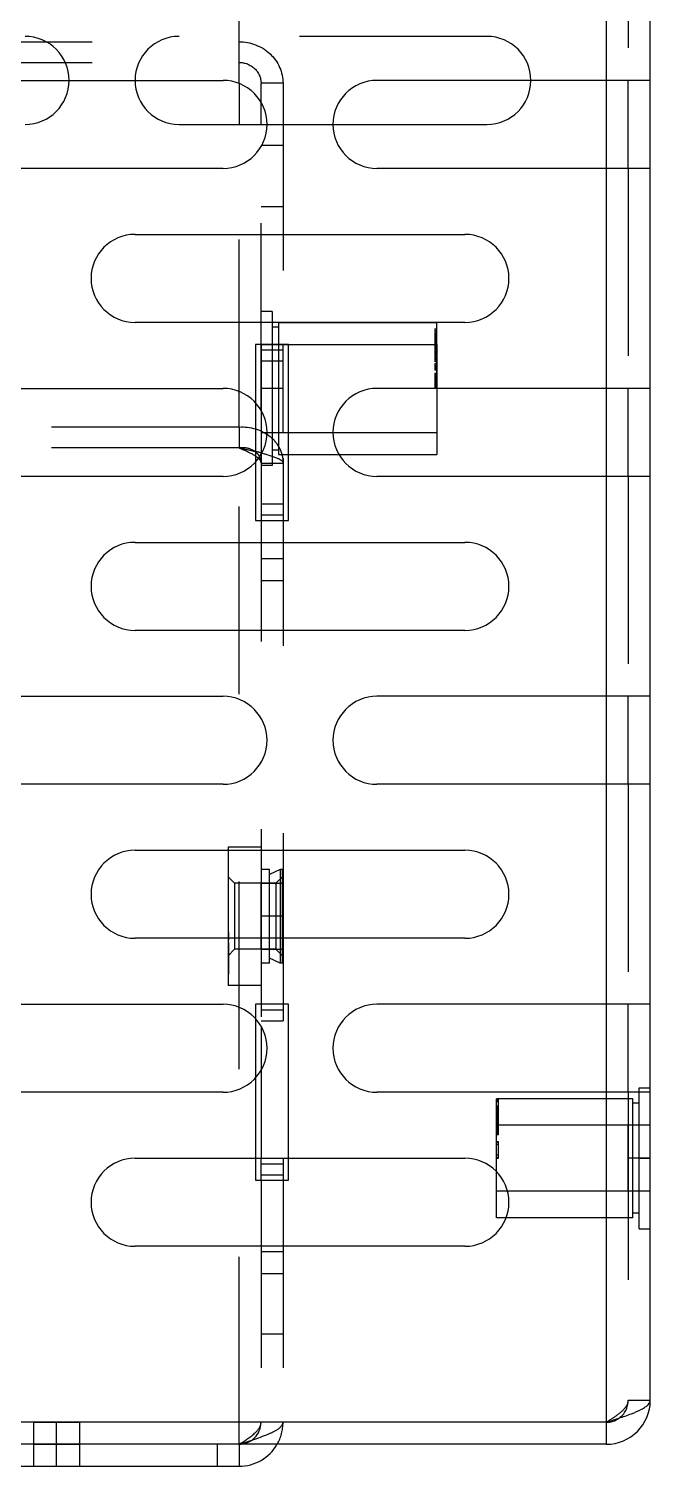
# Model space of a CAD drawing. Header units: millimetres. Extents: x 0 to 8948, y -1340 to 1100.
# Drawn here: x 882.5 to 910.7, y 487.6 to 553 of the extents above; entities that cross this region are included whole.
import ezdxf

# ---------------------------------------------------------------- set-up
doc = ezdxf.new("R2010")
doc.units = ezdxf.units.MM
doc.header["$LTSCALE"] = 85.25
doc.linetypes.add('HIDDEN', pattern=[0.2, 0.1, -0.1])
doc.layers.get('0').update_dxf_attribs({"linetype": 'CONTINUOUS'})
doc.layers.add('02___PRT_ALL_AXES', color=7, linetype='CONTINUOUS')
doc.layers.add('DEFAULT_2', color=8, linetype='HIDDEN')

msp = doc.modelspace()

# ---------------------------------------------------------------- linework, layer by layer
at = {"color": 3, "linetype": 'Continuous'}
for p, q in [((910.726, 490.614), (910.726, 697.614)), ((908.726, 560.614), (908.726, 550.614)), ((876.297, 550.614), (891.297, 550.614)), ((910.726, 550.614), (898.297, 550.614)), ((891.297, 546.614), (876.297, 546.614)), ((910.726, 546.614), (898.297, 546.614)), ((908.726, 546.614), (908.726, 536.614)), ((887.297, 543.614), (902.297, 543.614)), ((902.297, 539.614), (887.297, 539.614)), ((876.297, 536.614), (891.297, 536.614)), ((910.726, 536.614), (898.297, 536.614)), ((891.297, 532.614), (876.297, 532.614)), ((910.726, 532.614), (898.297, 532.614)), ((908.726, 532.614), (908.726, 522.614)), ((887.297, 529.614), (902.297, 529.614)), ((902.297, 525.614), (887.297, 525.614)), ((876.297, 522.614), (891.297, 522.614)), ((910.726, 522.614), (898.297, 522.614)), ((891.297, 518.614), (876.297, 518.614)), ((910.726, 518.614), (898.297, 518.614)), ((908.726, 518.614), (908.726, 508.614)), ((887.297, 515.614), (902.297, 515.614)), ((902.297, 511.614), (887.297, 511.614)), ((876.297, 508.614), (891.297, 508.614)), ((910.726, 508.614), (898.297, 508.614)), ((891.297, 504.614), (876.297, 504.614)), ((910.726, 504.614), (898.297, 504.614)), ((908.726, 504.614), (908.726, 489.614)), ((887.297, 501.614), (902.297, 501.614)), ((894.026, 501.614), (894.026, 500.614)), ((902.297, 497.614), (887.297, 497.614)), ((908.726, 489.614), (857.726, 489.614)), ((908.726, 488.614), (843.726, 488.614)), ((842.726, 487.614), (892.026, 487.614))]:
    msp.add_line(p, q, dxfattribs=at)
at = {"color": 7, "linetype": 'Continuous'}
for p, q in [((892.026, 550.476), (892.026, 548.614)), ((908.726, 550.614), (908.726, 546.614)), ((909.726, 546.614), (909.726, 550.614)), ((893.026, 548.614), (893.026, 549.604)), ((889.297, 548.614), (893.288, 548.614)), ((896.305, 548.614), (903.297, 548.614)), ((908.726, 536.614), (908.726, 532.614)), ((909.726, 532.614), (909.726, 536.614)), ((892.776, 535.948), (892.776, 533.281)), ((893.026, 535.604), (893.026, 533.624)), ((908.726, 522.614), (908.726, 518.614)), ((909.726, 518.614), (909.726, 522.614)), ((908.726, 508.614), (908.726, 504.614)), ((909.726, 504.614), (909.726, 508.614)), ((892.776, 507.948), (892.776, 505.281)), ((893.026, 507.604), (893.026, 505.624)), ((892.776, 501.614), (892.776, 500.614)), ((893.026, 500.614), (893.026, 501.614)), ((893.026, 501.364), (894.026, 501.364)), ((894.276, 500.614), (894.276, 501.614)), ((892.776, 500.614), (894.276, 500.614)), ((893.026, 500.864), (894.026, 500.864)), ((908.726, 489.614), (908.726, 488.614)), ((891.026, 488.614), (891.026, 487.614)), ((892.026, 488.614), (892.026, 487.614))]:
    msp.add_line(p, q, dxfattribs=at)
for centre, radius, start, end in [((882.297, 550.614), 2, 270, 360), ((889.297, 550.614), 2, 180, 270), ((903.297, 550.614), 2, 270, 360), ((908.726, 490.614), 1, 270, 305.03149)]:
    msp.add_arc(centre, radius, start, end, dxfattribs=at)
at = {"color": 3, "linetype": 'Continuous'}
for centre, start, end in [((891.297, 548.614), 270, 90), ((898.297, 548.614), 90, 270), ((887.297, 541.614), 90, 270), ((902.297, 541.614), 270, 90), ((891.297, 534.614), 270, 90), ((898.297, 534.614), 90, 270), ((887.297, 527.614), 90, 270), ((902.297, 527.614), 270, 90), ((891.297, 520.614), 270, 90), ((898.297, 520.614), 90, 270), ((887.297, 513.614), 90, 270), ((902.297, 513.614), 270, 90), ((891.297, 506.614), 270, 90), ((898.297, 506.614), 90, 270), ((887.297, 499.614), 90, 270), ((902.297, 499.614), 270, 90), ((908.726, 490.614), 270, 360), ((892.026, 489.614), 270, 330)]:
    msp.add_arc(centre, 2, start, end, dxfattribs=at)
at = {"color": 7, "linetype": 'Continuous'}
for points in [[(892.785, 533.717), (892.853, 533.658), (892.913, 533.586), (892.954, 533.505)], [(892.785, 533.53), (892.831, 533.498), (892.875, 533.464), (892.915, 533.426)]]:
    msp.add_open_spline(points, degree=3, dxfattribs=at)
at = {"color": 3, "linetype": 'Continuous'}
for points, knots in [([(909.3, 489.8), (909.492, 489.863), (909.842, 489.985), (910.244, 490.153), (910.492, 490.299), (910.645, 490.416), (910.726, 490.538), (910.726, 490.614)], [0, 0, 0, 0, 0.358974, 0.654126, 0.770894, 0.865748, 1, 1, 1, 1]), ([(908.726, 489.614), (908.87, 489.66), (909.062, 489.721), (909.253, 489.784), (909.3, 489.8)], [0, 0, 0, 0, 0.754218, 1, 1, 1, 1])]:
    msp.add_open_spline(points, degree=3, knots=knots, dxfattribs=at)
at = {"layer": '02___PRT_ALL_AXES', "color": 8, "linetype": 'HIDDEN'}
for p, q in [((893.826, 539.614), (901.026, 539.614)), ((893.026, 538.614), (901.026, 538.614)), ((893.026, 538.614), (893.026, 534.614)), ((894.026, 534.614), (894.026, 538.614)), ((901.026, 538.614), (901.026, 533.614)), ((894.026, 536.614), (893.026, 536.614)), ((893.026, 534.614), (901.026, 534.614)), ((893.826, 533.614), (901.026, 533.614)), ((893.026, 514.114), (894.026, 514.114)), ((893.026, 511.114), (893.026, 514.114)), ((894.026, 511.114), (894.026, 514.114)), ((894.026, 512.614), (893.026, 512.614)), ((893.026, 511.114), (894.026, 511.114)), ((909.926, 504.314), (903.726, 504.314)), ((910.726, 503.114), (903.726, 503.114)), ((903.726, 501.002), (903.726, 503.114)), ((909.726, 500.114), (909.726, 503.114)), ((910.726, 500.114), (910.726, 503.114)), ((910.726, 501.614), (909.726, 501.614)), ((910.726, 500.114), (903.726, 500.114)), ((909.926, 498.914), (904.161, 498.914)), ((882.676, 489.614), (884.776, 489.614)), ((882.676, 489.614), (882.676, 487.614)), ((883.726, 487.614), (883.726, 489.614)), ((884.776, 489.614), (884.776, 487.614)), ((882.676, 488.614), (884.776, 488.614)), ((882.677, 487.614), (884.775, 487.614))]:
    msp.add_line(p, q, dxfattribs=at)
at = {"layer": '02___PRT_ALL_AXES', "color": 7, "linetype": 'Continuous'}
for p, q in [((903.726, 498.914), (903.726, 501.002)), ((904.161, 498.914), (903.726, 498.914))]:
    msp.add_line(p, q, dxfattribs=at)
at = {"layer": 'DEFAULT_2', "color": 8, "linetype": 'HIDDEN'}
for p, q in [((909.726, 560.614), (909.726, 550.614)), ((892.026, 552.369), (892.026, 555.614)), ((842.726, 552.369), (892.026, 552.369)), ((903.297, 552.614), (889.297, 552.614)), ((892.026, 550.476), (892.026, 552.369)), ((842.726, 551.43), (892.026, 551.43)), ((894.026, 550.49), (893.026, 550.49)), ((893.026, 549.604), (893.026, 550.49)), ((894.026, 550.49), (894.026, 501.614)), ((892.026, 534.854), (892.026, 548.614)), ((893.026, 535.604), (893.026, 548.614)), ((893.288, 548.614), (896.305, 548.614)), ((894.026, 547.649), (893.026, 547.649)), ((909.726, 546.614), (909.726, 536.614)), ((894.026, 544.866), (893.026, 544.866)), ((893.526, 540.114), (893.026, 540.114)), ((893.526, 540.114), (893.526, 533.114)), ((893.526, 539.414), (893.826, 539.414)), ((893.826, 539.614), (893.826, 533.614)), ((900.926, 539.323), (901.026, 539.323)), ((900.926, 539.323), (900.926, 537.816)), ((901.026, 539.199), (900.926, 539.199)), ((900.926, 539.125), (901.026, 539.125)), ((901.026, 536.614), (901.026, 539.614)), ((894.276, 538.614), (892.776, 538.614)), ((892.776, 538.614), (892.776, 535.948)), ((894.276, 530.614), (894.276, 538.614)), ((901.026, 539.069), (900.926, 539.069)), ((901.026, 539.041), (900.926, 539.041)), ((901.026, 539.005), (900.926, 539.005)), ((901.026, 538.991), (900.926, 538.991)), ((901.026, 538.936), (900.926, 538.936)), ((901.026, 538.912), (900.926, 538.912)), ((901.026, 538.875), (900.926, 538.875)), ((901.026, 538.837), (900.926, 538.837)), ((901.026, 538.808), (900.926, 538.808)), ((901.026, 538.756), (900.926, 538.756)), ((901.026, 538.693), (900.926, 538.693)), ((901.026, 538.659), (900.926, 538.659)), ((901.026, 538.591), (900.926, 538.591)), ((901.026, 538.554), (900.926, 538.554)), ((901.026, 538.542), (900.926, 538.542)), ((901.026, 538.539), (900.926, 538.539)), ((901.026, 538.535), (900.926, 538.535)), ((901.026, 538.517), (900.926, 538.517)), ((901.026, 538.514), (900.926, 538.514)), ((901.026, 538.492), (900.926, 538.492)), ((901.026, 538.475), (900.926, 538.475)), ((893.026, 538.364), (894.026, 538.364)), ((893.026, 537.864), (894.026, 537.864)), ((901.026, 538.448), (900.926, 538.448)), ((901.026, 538.435), (900.926, 538.435)), ((901.026, 538.419), (900.926, 538.419)), ((901.026, 538.412), (900.926, 538.412)), ((901.026, 538.399), (900.926, 538.399)), ((900.926, 538.38), (901.026, 538.38)), ((900.926, 538.298), (901.026, 538.298)), ((901.026, 538.236), (900.926, 538.236)), ((901.026, 538.174), (900.926, 538.174)), ((901.026, 538.156), (900.926, 538.156)), ((901.026, 538.094), (900.926, 538.094)), ((901.026, 538.024), (900.926, 538.024)), ((901.026, 537.978), (900.926, 537.978)), ((901.026, 537.962), (900.926, 537.962)), ((901.026, 537.895), (900.926, 537.895)), ((901.026, 537.816), (900.926, 537.816)), ((901.026, 537.734), (900.926, 537.734)), ((900.926, 537.734), (900.926, 537.442)), ((901.026, 537.725), (900.926, 537.725)), ((901.026, 537.66), (900.926, 537.66)), ((901.026, 537.658), (900.926, 537.658)), ((901.026, 537.637), (900.926, 537.637)), ((901.026, 537.629), (900.926, 537.629)), ((901.026, 537.616), (900.926, 537.616)), ((901.026, 537.603), (900.926, 537.603)), ((901.026, 537.591), (900.926, 537.591)), ((901.026, 537.585), (900.926, 537.585)), ((901.026, 537.572), (900.926, 537.572)), ((901.026, 537.56), (900.926, 537.56)), ((901.026, 537.547), (900.926, 537.547)), ((901.026, 537.539), (900.926, 537.539)), ((901.026, 537.517), (900.926, 537.517)), ((901.026, 537.516), (900.926, 537.516)), ((901.026, 537.451), (900.926, 537.451)), ((901.026, 537.442), (900.926, 537.442)), ((901.026, 537.291), (900.926, 537.291)), ((900.926, 537.291), (900.926, 536.66)), ((901.026, 537.285), (900.926, 537.285)), ((901.026, 537.27), (900.926, 537.27)), ((901.026, 537.24), (900.926, 537.24)), ((901.026, 537.229), (900.926, 537.229)), ((901.026, 537.227), (900.926, 537.227)), ((901.026, 537.222), (900.926, 537.222)), ((901.026, 537.209), (900.926, 537.209)), ((901.026, 537.205), (900.926, 537.205)), ((901.026, 537.202), (900.926, 537.202)), ((901.026, 537.177), (900.926, 537.177)), ((901.026, 537.169), (900.926, 537.169)), ((901.026, 537.167), (900.926, 537.167)), ((901.026, 537.162), (900.926, 537.162)), ((893.526, 536.614), (893.026, 536.614)), ((901.026, 537.152), (900.926, 537.152)), ((901.026, 537.144), (900.926, 537.144)), ((901.026, 537.143), (900.926, 537.143)), ((901.026, 537.139), (900.926, 537.139)), ((901.026, 537.132), (900.926, 537.132)), ((901.026, 537.121), (900.926, 537.121)), ((901.026, 537.118), (900.926, 537.118)), ((901.026, 537.107), (900.926, 537.107)), ((901.026, 537.099), (900.926, 537.099)), ((900.926, 537.074), (901.026, 537.074)), ((901.026, 537.072), (900.926, 537.072)), ((901.026, 537.059), (900.926, 537.059)), ((901.026, 537.043), (900.926, 537.043)), ((901.026, 537.031), (900.926, 537.031)), ((901.026, 537.026), (900.926, 537.026)), ((901.026, 537.004), (900.926, 537.004)), ((901.026, 536.995), (900.926, 536.995)), ((901.026, 536.977), (900.926, 536.977)), ((900.926, 536.97), (901.026, 536.97)), ((901.026, 536.958), (900.926, 536.958)), ((901.026, 536.946), (900.926, 536.946)), ((901.026, 536.938), (900.926, 536.938)), ((901.026, 536.929), (900.926, 536.929)), ((901.026, 536.909), (900.926, 536.909)), ((901.026, 536.892), (900.926, 536.892)), ((901.026, 536.888), (900.926, 536.888)), ((901.026, 536.88), (900.926, 536.88)), ((901.026, 536.874), (900.926, 536.874)), ((901.026, 536.86), (900.926, 536.86)), ((901.026, 536.838), (900.926, 536.838)), ((901.026, 536.828), (900.926, 536.828)), ((901.026, 536.813), (900.926, 536.813)), ((901.026, 536.801), (900.926, 536.801)), ((901.026, 536.8), (900.926, 536.8)), ((901.026, 536.798), (900.926, 536.798)), ((901.026, 536.787), (900.926, 536.787)), ((901.026, 536.78), (900.926, 536.78)), ((901.026, 536.773), (900.926, 536.773)), ((901.026, 536.771), (900.926, 536.771)), ((901.026, 536.769), (900.926, 536.769)), ((901.026, 536.766), (900.926, 536.766)), ((901.026, 536.747), (900.926, 536.747)), ((901.026, 536.743), (900.926, 536.743)), ((901.026, 536.742), (900.926, 536.742)), ((901.026, 536.724), (900.926, 536.724)), ((901.026, 536.712), (900.926, 536.712)), ((901.026, 536.71), (900.926, 536.71)), ((901.026, 536.697), (900.926, 536.697)), ((901.026, 536.69), (900.926, 536.69)), ((901.026, 536.682), (900.926, 536.682)), ((901.026, 536.667), (900.926, 536.667)), ((901.026, 536.66), (900.926, 536.66)), ((892.026, 534.854), (843.726, 534.854)), ((892.026, 534.854), (892.026, 533.914)), ((892.026, 533.914), (881.422, 533.914)), ((892.026, 488.614), (892.026, 533.914)), ((892.776, 533.281), (892.776, 530.614)), ((893.026, 533.624), (893.026, 507.604)), ((893.526, 533.814), (893.826, 533.814)), ((893.026, 533.214), (894.026, 533.214)), ((893.526, 533.114), (893.026, 533.114)), ((909.726, 532.614), (909.726, 522.614)), ((893.026, 531.364), (894.026, 531.364)), ((893.026, 530.864), (894.026, 530.864)), ((892.776, 530.614), (894.276, 530.614)), ((894.026, 528.864), (893.026, 528.864)), ((894.026, 527.864), (893.026, 527.864)), ((909.726, 518.614), (909.726, 508.614)), ((893.026, 515.764), (891.526, 515.764)), ((891.526, 515.764), (891.526, 509.464)), ((891.826, 514.114), (891.526, 514.414)), ((893.406, 514.739), (893.026, 514.739)), ((893.406, 510.489), (893.406, 514.739)), ((893.896, 514.739), (893.406, 514.514)), ((893.996, 514.414), (893.696, 514.114)), ((893.996, 514.739), (893.896, 514.739)), ((893.896, 514.739), (893.896, 510.489)), ((893.996, 510.489), (893.996, 514.739)), ((893.696, 514.114), (891.826, 514.114)), ((891.826, 514.114), (891.826, 511.114)), ((893.696, 514.114), (893.696, 511.114)), ((891.546, 511.878), (891.526, 511.878)), ((891.526, 511.85), (891.546, 511.85)), ((891.546, 511.795), (891.526, 511.795)), ((891.546, 511.729), (891.526, 511.729)), ((891.546, 511.724), (891.526, 511.724)), ((891.526, 511.693), (891.546, 511.693)), ((891.546, 511.678), (891.526, 511.678)), ((891.526, 511.674), (891.546, 511.674)), ((891.546, 511.878), (891.546, 511.527)), ((891.546, 511.668), (891.526, 511.668)), ((891.546, 511.663), (891.526, 511.663)), ((891.546, 511.627), (891.526, 511.627)), ((891.526, 511.623), (891.546, 511.623)), ((891.546, 511.58), (891.526, 511.58)), ((891.546, 511.533), (891.526, 511.533)), ((891.526, 511.527), (891.546, 511.527)), ((891.546, 511.416), (891.526, 511.416)), ((891.546, 511.395), (891.526, 511.395)), ((891.546, 511.294), (891.526, 511.294)), ((891.546, 511.293), (891.526, 511.293)), ((891.546, 511.276), (891.526, 511.276)), ((891.546, 511.249), (891.526, 511.249)), ((891.546, 511.233), (891.526, 511.233)), ((891.546, 511.233), (891.526, 511.233)), ((891.546, 511.232), (891.526, 511.232)), ((891.546, 511.213), (891.526, 511.213)), ((891.546, 511.212), (891.526, 511.212)), ((891.546, 511.202), (891.526, 511.202)), ((891.546, 511.163), (891.526, 511.163)), ((891.546, 511.159), (891.526, 511.159)), ((891.546, 511.136), (891.526, 511.136)), ((891.546, 511.118), (891.526, 511.118)), ((891.826, 511.114), (891.526, 510.814)), ((891.546, 511.11), (891.526, 511.11)), ((891.546, 511.098), (891.526, 511.098)), ((891.546, 511.098), (891.526, 511.098)), ((891.546, 511.07), (891.526, 511.07)), ((891.546, 511.056), (891.526, 511.056)), ((891.546, 511.054), (891.526, 511.054)), ((891.546, 511.05), (891.526, 511.05)), ((891.526, 511.046), (891.546, 511.046)), ((891.546, 511.034), (891.526, 511.034)), ((891.546, 511.416), (891.546, 509.985)), ((893.696, 511.114), (891.826, 511.114)), ((893.996, 510.814), (893.696, 511.114)), ((891.546, 511.002), (891.526, 511.002)), ((891.546, 511.002), (891.526, 511.002)), ((891.526, 510.998), (891.546, 510.998)), ((891.546, 510.995), (891.526, 510.995)), ((891.546, 510.972), (891.526, 510.972)), ((891.546, 510.962), (891.526, 510.962)), ((891.546, 510.958), (891.526, 510.958)), ((891.546, 510.945), (891.526, 510.945)), ((891.526, 510.925), (891.546, 510.925)), ((891.546, 510.893), (891.526, 510.893)), ((891.546, 510.841), (891.526, 510.841)), ((891.546, 510.812), (891.526, 510.812)), ((891.546, 510.803), (891.526, 510.803)), ((891.546, 510.787), (891.526, 510.787)), ((891.546, 510.767), (891.526, 510.767)), ((891.526, 510.759), (891.546, 510.759)), ((891.546, 510.751), (891.526, 510.751)), ((891.526, 510.75), (891.546, 510.75)), ((891.526, 510.743), (891.546, 510.743)), ((891.546, 510.714), (891.526, 510.714)), ((891.546, 510.697), (891.526, 510.697)), ((891.546, 510.693), (891.526, 510.693)), ((891.546, 510.671), (891.526, 510.671)), ((891.546, 510.658), (891.526, 510.658)), ((891.546, 510.581), (891.526, 510.581)), ((891.546, 510.579), (891.526, 510.579)), ((891.546, 510.571), (891.526, 510.571)), ((891.546, 510.568), (891.526, 510.568)), ((891.546, 510.555), (891.526, 510.555)), ((891.546, 510.554), (891.526, 510.554)), ((891.546, 510.553), (891.526, 510.553)), ((891.546, 510.541), (891.526, 510.541)), ((891.526, 510.541), (891.546, 510.541)), ((891.526, 510.538), (891.546, 510.538)), ((891.526, 510.53), (891.546, 510.53)), ((891.546, 510.524), (891.526, 510.524)), ((891.546, 510.516), (891.526, 510.516)), ((891.546, 510.496), (891.526, 510.496)), ((891.546, 510.491), (891.526, 510.491)), ((891.546, 510.477), (891.526, 510.477)), ((891.546, 510.471), (891.526, 510.471)), ((891.546, 510.45), (891.526, 510.45)), ((891.546, 510.449), (891.526, 510.449)), ((891.546, 510.447), (891.526, 510.447)), ((891.546, 510.434), (891.526, 510.434)), ((891.526, 510.421), (891.546, 510.421)), ((891.546, 510.413), (891.526, 510.413)), ((891.546, 510.394), (891.526, 510.394)), ((893.406, 510.489), (893.026, 510.489)), ((893.896, 510.489), (893.406, 510.714)), ((893.996, 510.489), (893.896, 510.489)), ((891.546, 510.357), (891.526, 510.357)), ((891.546, 510.338), (891.526, 510.338)), ((891.546, 510.325), (891.526, 510.325)), ((891.546, 510.317), (891.526, 510.317)), ((891.546, 510.306), (891.526, 510.306)), ((891.546, 510.295), (891.526, 510.295)), ((891.546, 510.293), (891.526, 510.293)), ((891.526, 510.281), (891.546, 510.281)), ((891.546, 510.28), (891.526, 510.28)), ((891.546, 510.273), (891.526, 510.273)), ((891.526, 510.27), (891.546, 510.27)), ((891.526, 510.267), (891.546, 510.267)), ((891.546, 510.254), (891.526, 510.254)), ((891.546, 510.251), (891.526, 510.251)), ((891.546, 510.251), (891.526, 510.251)), ((891.546, 510.235), (891.526, 510.235)), ((891.546, 510.218), (891.526, 510.218)), ((891.546, 510.217), (891.526, 510.217)), ((891.546, 510.199), (891.526, 510.199)), ((891.546, 510.184), (891.526, 510.184)), ((891.546, 510.178), (891.526, 510.178)), ((891.526, 510.172), (891.546, 510.172)), ((891.546, 510.15), (891.526, 510.15)), ((891.546, 510.149), (891.526, 510.149)), ((891.546, 510.135), (891.526, 510.135)), ((891.546, 510.055), (891.526, 510.055)), ((891.546, 510.049), (891.526, 510.049)), ((891.546, 510.045), (891.526, 510.045)), ((891.546, 510.014), (891.526, 510.014)), ((891.526, 510.013), (891.546, 510.013)), ((891.546, 509.987), (891.526, 509.987)), ((891.526, 509.985), (891.546, 509.985)), ((893.026, 509.464), (891.526, 509.464)), ((894.276, 508.614), (892.776, 508.614)), ((892.776, 508.614), (892.776, 507.948)), ((894.276, 501.614), (894.276, 508.614)), ((893.026, 508.364), (894.026, 508.364)), ((893.026, 507.864), (894.026, 507.864)), ((892.776, 505.281), (892.776, 501.614)), ((893.026, 505.624), (893.026, 501.614)), ((909.726, 504.614), (909.726, 490.614)), ((910.226, 504.814), (910.726, 504.814)), ((910.226, 498.414), (910.226, 504.814)), ((903.726, 501.614), (903.726, 504.314)), ((903.826, 504.312), (903.726, 504.312)), ((903.826, 504.308), (903.726, 504.308)), ((903.826, 504.3), (903.726, 504.3)), ((903.826, 504.296), (903.726, 504.296)), ((903.826, 504.254), (903.726, 504.254)), ((903.826, 504.225), (903.726, 504.225)), ((903.726, 504.201), (903.826, 504.201)), ((903.726, 504.002), (903.826, 504.002)), ((903.726, 503.998), (903.826, 503.998)), ((903.726, 503.996), (903.826, 503.996)), ((903.826, 503.973), (903.726, 503.973)), ((903.726, 503.965), (903.826, 503.965)), ((903.726, 503.921), (903.826, 503.921)), ((903.726, 503.908), (903.826, 503.908)), ((903.726, 503.905), (903.826, 503.905)), ((903.726, 503.893), (903.826, 503.893)), ((903.826, 503.881), (903.726, 503.881)), ((903.726, 503.869), (903.826, 503.869)), ((903.726, 503.867), (903.826, 503.867)), ((903.826, 502.697), (903.826, 504.312)), ((909.926, 498.914), (909.926, 504.314)), ((910.226, 504.114), (909.926, 504.114)), ((903.726, 503.824), (903.826, 503.824)), ((903.726, 503.805), (903.826, 503.805)), ((903.726, 503.745), (903.826, 503.745)), ((903.726, 503.733), (903.826, 503.733)), ((903.726, 503.693), (903.826, 503.693)), ((903.726, 503.676), (903.826, 503.676)), ((903.726, 503.635), (903.826, 503.635)), ((903.726, 503.6), (903.826, 503.6)), ((903.726, 503.588), (903.826, 503.588)), ((903.726, 503.549), (903.826, 503.549)), ((903.726, 503.548), (903.826, 503.548)), ((903.726, 503.534), (903.826, 503.534)), ((903.726, 503.515), (903.826, 503.515)), ((903.726, 503.505), (903.826, 503.505)), ((903.726, 503.495), (903.826, 503.495)), ((903.726, 503.475), (903.826, 503.475)), ((903.726, 503.464), (903.826, 503.464)), ((903.726, 503.461), (903.826, 503.461)), ((903.726, 503.459), (903.826, 503.459)), ((903.726, 503.454), (903.826, 503.454)), ((903.726, 503.433), (903.826, 503.433)), ((903.726, 503.4), (903.826, 503.4)), ((903.726, 503.399), (903.826, 503.399)), ((903.726, 503.383), (903.826, 503.383)), ((903.726, 503.37), (903.826, 503.37)), ((903.726, 503.366), (903.826, 503.366)), ((903.726, 503.346), (903.826, 503.346)), ((903.726, 503.332), (903.826, 503.332)), ((903.726, 503.332), (903.826, 503.332)), ((903.726, 503.324), (903.826, 503.324)), ((903.726, 503.288), (903.826, 503.288)), ((903.726, 503.285), (903.826, 503.285)), ((903.726, 503.274), (903.826, 503.274)), ((903.726, 503.274), (903.826, 503.274)), ((903.726, 503.256), (903.826, 503.256)), ((903.726, 503.255), (903.826, 503.255)), ((903.726, 503.209), (903.826, 503.209)), ((903.726, 503.184), (903.826, 503.184)), ((903.726, 503.179), (903.826, 503.179)), ((903.726, 503.175), (903.826, 503.175)), ((903.726, 503.143), (903.826, 503.143)), ((903.726, 503.141), (903.826, 503.141)), ((903.726, 503.126), (903.826, 503.126)), ((903.726, 503.11), (903.826, 503.11)), ((903.726, 503.105), (903.826, 503.105)), ((903.726, 503.089), (903.826, 503.089)), ((903.726, 503.083), (903.826, 503.083)), ((903.726, 503.082), (903.826, 503.082)), ((903.726, 503.078), (903.826, 503.078)), ((903.726, 503.06), (903.826, 503.06)), ((903.726, 503.027), (903.826, 503.027)), ((903.726, 503.017), (903.826, 503.017)), ((903.726, 503.003), (903.826, 503.003)), ((903.726, 502.997), (903.826, 502.997)), ((903.726, 502.983), (903.826, 502.983)), ((903.726, 502.936), (903.826, 502.936)), ((903.726, 502.931), (903.826, 502.931)), ((903.726, 502.907), (903.826, 502.907)), ((903.726, 502.897), (903.826, 502.897)), ((903.726, 502.883), (903.826, 502.883)), ((903.726, 502.873), (903.826, 502.873)), ((903.726, 502.848), (903.826, 502.848)), ((903.726, 502.844), (903.826, 502.844)), ((903.726, 502.797), (903.826, 502.797)), ((903.726, 502.763), (903.826, 502.763)), ((903.726, 502.702), (903.826, 502.702)), ((903.726, 502.697), (903.826, 502.697)), ((903.726, 502.375), (903.826, 502.375)), ((903.826, 502.364), (903.726, 502.364)), ((903.726, 502.352), (903.826, 502.352)), ((903.826, 502.245), (903.726, 502.245)), ((903.826, 501.62), (903.826, 502.375)), ((903.726, 501.765), (903.826, 501.765)), ((903.726, 501.644), (903.826, 501.644)), ((903.726, 501.62), (903.826, 501.62)), ((910.226, 501.614), (910.726, 501.614)), ((893.026, 500.614), (893.026, 489.614)), ((894.026, 500.614), (894.026, 489.614)), ((910.226, 499.114), (909.926, 499.114)), ((910.226, 498.414), (910.726, 498.414)), ((894.026, 497.364), (893.026, 497.364)), ((894.026, 496.364), (893.026, 496.364)), ((894.026, 493.614), (893.026, 493.614)), ((909.726, 490.614), (910.726, 490.614))]:
    msp.add_line(p, q, dxfattribs=at)
for centre, radius, start, end in [((882.297, 550.614), 2, 0, 90), ((889.297, 550.614), 2, 90, 180), ((903.297, 550.614), 2, 0, 90), ((889.197, 518.799), 15.366, 75.39143, 76.52772), ((908.726, 490.614), 1, 305.03149, 360), ((892.026, 489.614), 1, 270, 360), ((892.026, 489.614), 2, 330, 360)]:
    msp.add_arc(centre, radius, start, end, dxfattribs=at)
for points, knots in [([(892.026, 552.369), (892.532, 552.369), (893.569, 551.997), (894.026, 550.974), (894.026, 550.49)], [0, 0, 0, 0, 0.510987, 1, 1, 1, 1]), ([(892.026, 551.43), (892.279, 551.43), (892.797, 551.243), (893.026, 550.732), (893.026, 550.49)], [0, 0, 0, 0, 0.510987, 1, 1, 1, 1]), ([(892.026, 534.854), (892.517, 534.891), (893.308, 534.668), (893.916, 533.904), (894.026, 533.439), (894.026, 533.214)], [0, 0, 0, 0, 0.517766, 0.763002, 1, 1, 1, 1]), ([(892.026, 533.914), (892.096, 533.925), (892.362, 533.94), (892.638, 533.844), (892.785, 533.717)], [0, 0, 0, 0, 0.268456, 1, 1, 1, 1]), ([(892.026, 533.914), (892.097, 533.882), (892.356, 533.766), (892.616, 533.646), (892.785, 533.53)], [0, 0, 0, 0, 0.275424, 1, 1, 1, 1]), ([(892.915, 533.426), (892.932, 533.409), (892.987, 533.351), (893.026, 533.271), (893.026, 533.214)], [0, 0, 0, 0, 0.294972, 1, 1, 1, 1]), ([(893.073, 533.668), (893.31, 533.606), (893.621, 533.517), (893.943, 533.362), (894.026, 533.257), (894.026, 533.214)], [0, 0, 0, 0, 0.676072, 0.879623, 1, 1, 1, 1]), ([(908.726, 489.614), (908.854, 489.696), (909.1, 489.853), (909.48, 490.129), (909.726, 490.421), (909.726, 490.614)], [0, 0, 0, 0, 0.316085, 0.599304, 1, 1, 1, 1]), ([(892.026, 488.614), (892.269, 488.769), (892.669, 489), (893.026, 489.421), (893.026, 489.614)], [0, 0, 0, 0, 0.599051, 1, 1, 1, 1]), ([(892.026, 488.614), (892.502, 488.766), (893.148, 488.972), (893.826, 489.288), (894.026, 489.517), (894.026, 489.614)], [0, 0, 0, 0, 0.654018, 0.872297, 1, 1, 1, 1])]:
    msp.add_open_spline(points, degree=3, knots=knots, dxfattribs=at)
for points in [[(892.026, 533.914), (892.276, 533.858), (892.527, 533.802), (892.777, 533.742)], [(892.954, 533.505), (893, 533.416), (893.026, 533.314), (893.026, 533.214)]]:
    msp.add_open_spline(points, degree=3, dxfattribs=at)

doc.saveas('drawing.dxf')
